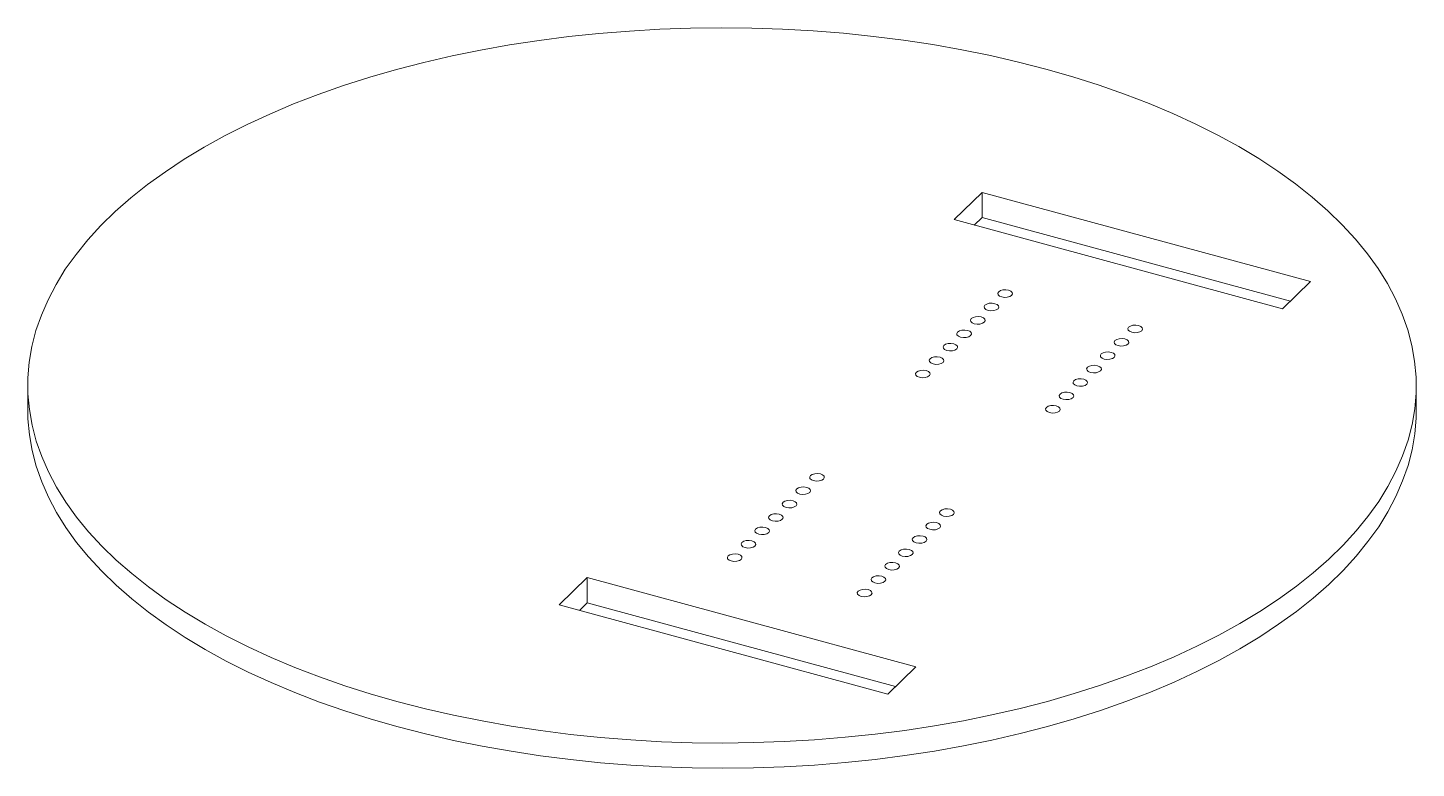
# Paper-space layout '_Trimetric' of a CAD drawing. Header units: inches. Extents: x -5.9 to 5.9, y -3.3 to 3.
import ezdxf

# ---------------------------------------------------------------- set-up
doc = ezdxf.new("R2010")
doc.units = ezdxf.units.IN
doc.header["$MEASUREMENT"] = 0

psp = doc.layouts.new('_Trimetric')

# ---------------------------------------------------------------- linework, layer by layer
at = {"color": 7, "linetype": 'Continuous', "lineweight": 15}
for p, q in [((2.212, 1.642), (1.974, 1.41)), ((5.006, 0.883), (2.212, 1.642)), ((2.212, 1.428), (2.212, 1.642)), ((2.212, 1.428), (2.145, 1.363)), ((4.835, 0.715), (2.212, 1.428)), ((1.974, 1.41), (4.768, 0.65)), ((4.768, 0.65), (5.006, 0.883)), ((-5.906, 0), (-5.906, -0.214)), ((5.906, -0.214), (5.906, 0)), ((-1.146, -1.635), (-1.384, -1.867)), ((1.649, -2.394), (-1.146, -1.635)), ((-1.146, -1.849), (-1.146, -1.635)), ((-1.384, -1.867), (1.411, -2.627)), ((-1.146, -1.849), (-1.212, -1.914)), ((1.477, -2.562), (-1.146, -1.849)), ((1.411, -2.627), (1.649, -2.394))]:
    psp.add_line(p, q, dxfattribs=at)
at = {"color": 7, "linetype": 'Continuous', "lineweight": 15, "flags": 128}
for points in [[(-2.756, -2.69), (-2.522, -2.75), (-2.284, -2.805), (-2.041, -2.854), (-1.793, -2.898), (-1.543, -2.936), (-1.289, -2.968), (-1.033, -2.995), (-0.775, -3.015), (-0.515, -3.03), (-0.254, -3.039), (0.007, -3.042), (0.268, -3.038), (0.529, -3.029), (0.788, -3.014), (1.047, -2.993), (1.303, -2.967), (1.556, -2.934), (1.807, -2.896), (2.054, -2.852), (2.296, -2.802), (2.535, -2.747), (2.768, -2.687), (2.996, -2.621), (3.219, -2.55), (3.434, -2.474), (3.644, -2.394), (3.846, -2.308), (4.04, -2.218), (4.227, -2.124), (4.405, -2.026), (4.575, -1.924), (4.735, -1.817), (4.887, -1.708), (5.029, -1.595), (5.161, -1.479), (5.283, -1.36), (5.394, -1.238), (5.495, -1.114), (5.586, -0.988), (5.665, -0.859), (5.733, -0.729), (5.79, -0.598), (5.836, -0.466), (5.87, -0.332), (5.893, -0.198), (5.904, -0.064), (5.904, 0.071), (5.892, 0.205), (5.869, 0.339), (5.834, 0.473), (5.787, 0.605), (5.73, 0.736), (5.661, 0.866), (5.581, 0.994), (5.49, 1.12), (5.389, 1.244), (5.276, 1.366), (5.154, 1.485), (5.021, 1.601), (4.879, 1.714), (4.727, 1.823), (4.566, 1.929), (4.396, 2.031), (4.217, 2.129), (4.03, 2.223), (3.835, 2.313), (3.633, 2.398), (3.423, 2.478), (3.207, 2.554), (2.984, 2.625), (2.756, 2.69), (2.522, 2.75), (2.284, 2.805), (2.041, 2.854), (1.793, 2.898), (1.543, 2.936), (1.289, 2.968), (1.033, 2.995), (0.775, 3.015), (0.515, 3.03), (0.254, 3.039), (-0.007, 3.042), (-0.268, 3.038), (-0.529, 3.029), (-0.788, 3.014), (-1.047, 2.993), (-1.303, 2.967), (-1.556, 2.934), (-1.807, 2.896), (-2.054, 2.852), (-2.296, 2.802), (-2.535, 2.747), (-2.768, 2.687), (-2.996, 2.621), (-3.219, 2.55), (-3.434, 2.474), (-3.644, 2.394), (-3.846, 2.308), (-4.04, 2.218), (-4.227, 2.124), (-4.405, 2.026), (-4.575, 1.924), (-4.735, 1.817), (-4.887, 1.708), (-5.029, 1.595), (-5.161, 1.479), (-5.283, 1.36), (-5.394, 1.238), (-5.495, 1.114), (-5.586, 0.988), (-5.665, 0.859), (-5.733, 0.729), (-5.79, 0.598), (-5.836, 0.466), (-5.87, 0.332), (-5.893, 0.198), (-5.904, 0.064), (-5.904, -0.071), (-5.892, -0.205), (-5.869, -0.339), (-5.834, -0.473), (-5.787, -0.605), (-5.73, -0.736), (-5.661, -0.866), (-5.581, -0.994), (-5.49, -1.12), (-5.389, -1.244), (-5.276, -1.366), (-5.154, -1.485), (-5.021, -1.601), (-4.879, -1.714), (-4.727, -1.823), (-4.566, -1.929), (-4.396, -2.031), (-4.217, -2.129), (-4.03, -2.223), (-3.835, -2.313), (-3.633, -2.398), (-3.423, -2.478), (-3.207, -2.554), (-2.984, -2.625), (-2.756, -2.69)], [(2.38, 0.752), (2.403, 0.749), (2.427, 0.75), (2.449, 0.756), (2.464, 0.766), (2.471, 0.778), (2.469, 0.79), (2.457, 0.801), (2.438, 0.809), (2.415, 0.813), (2.39, 0.812), (2.369, 0.806), (2.354, 0.796), (2.347, 0.784), (2.349, 0.771), (2.361, 0.76), (2.38, 0.752)], [(2.263, 0.638), (2.286, 0.635), (2.311, 0.636), (2.332, 0.642), (2.348, 0.652), (2.354, 0.664), (2.352, 0.676), (2.34, 0.687), (2.321, 0.695), (2.298, 0.699), (2.274, 0.698), (2.252, 0.692), (2.237, 0.682), (2.23, 0.67), (2.233, 0.657), (2.244, 0.646), (2.263, 0.638)], [(2.146, 0.525), (2.17, 0.521), (2.194, 0.522), (2.215, 0.528), (2.231, 0.538), (2.238, 0.55), (2.235, 0.563), (2.224, 0.574), (2.205, 0.582), (2.181, 0.585), (2.157, 0.584), (2.136, 0.578), (2.12, 0.568), (2.113, 0.556), (2.116, 0.544), (2.127, 0.532), (2.146, 0.525)], [(3.485, 0.452), (3.509, 0.448), (3.533, 0.45), (3.554, 0.456), (3.57, 0.465), (3.577, 0.477), (3.574, 0.49), (3.563, 0.501), (3.544, 0.509), (3.52, 0.512), (3.496, 0.511), (3.475, 0.505), (3.459, 0.495), (3.452, 0.483), (3.455, 0.471), (3.466, 0.46), (3.485, 0.452)], [(1.913, 0.297), (1.936, 0.293), (1.961, 0.295), (1.982, 0.301), (1.998, 0.31), (2.004, 0.322), (2.002, 0.335), (1.99, 0.346), (1.971, 0.354), (1.948, 0.357), (1.924, 0.356), (1.902, 0.35), (1.887, 0.34), (1.88, 0.328), (1.883, 0.316), (1.894, 0.305), (1.913, 0.297)], [(2.03, 0.411), (2.053, 0.407), (2.077, 0.408), (2.099, 0.414), (2.114, 0.424), (2.121, 0.436), (2.119, 0.449), (2.107, 0.46), (2.088, 0.468), (2.065, 0.471), (2.04, 0.47), (2.019, 0.464), (2.004, 0.454), (1.997, 0.442), (1.999, 0.43), (2.011, 0.419), (2.03, 0.411)], [(3.369, 0.338), (3.392, 0.334), (3.416, 0.336), (3.438, 0.342), (3.453, 0.351), (3.46, 0.363), (3.457, 0.376), (3.446, 0.387), (3.427, 0.395), (3.404, 0.399), (3.379, 0.397), (3.358, 0.391), (3.342, 0.381), (3.336, 0.369), (3.338, 0.357), (3.35, 0.346), (3.369, 0.338)], [(1.796, 0.183), (1.82, 0.179), (1.844, 0.181), (1.865, 0.187), (1.881, 0.196), (1.888, 0.208), (1.885, 0.221), (1.874, 0.232), (1.855, 0.24), (1.831, 0.243), (1.807, 0.242), (1.786, 0.236), (1.77, 0.226), (1.763, 0.214), (1.766, 0.202), (1.777, 0.191), (1.796, 0.183)], [(3.252, 0.224), (3.275, 0.221), (3.3, 0.222), (3.321, 0.228), (3.336, 0.238), (3.343, 0.25), (3.341, 0.262), (3.329, 0.273), (3.31, 0.281), (3.287, 0.285), (3.263, 0.283), (3.241, 0.277), (3.226, 0.268), (3.219, 0.256), (3.221, 0.243), (3.233, 0.232), (3.252, 0.224)], [(1.68, 0.069), (1.703, 0.065), (1.727, 0.067), (1.749, 0.073), (1.764, 0.083), (1.771, 0.095), (1.769, 0.107), (1.757, 0.118), (1.738, 0.126), (1.715, 0.13), (1.69, 0.128), (1.669, 0.122), (1.654, 0.113), (1.647, 0.101), (1.649, 0.088), (1.661, 0.077), (1.68, 0.069)], [(3.135, 0.11), (3.159, 0.107), (3.183, 0.108), (3.204, 0.114), (3.22, 0.124), (3.227, 0.136), (3.224, 0.148), (3.213, 0.159), (3.194, 0.167), (3.17, 0.171), (3.146, 0.169), (3.125, 0.163), (3.109, 0.154), (3.102, 0.142), (3.105, 0.129), (3.116, 0.118), (3.135, 0.11)], [(3.019, -0.004), (3.042, -0.007), (3.066, -0.006), (3.088, 0), (3.103, 0.01), (3.11, 0.022), (3.107, 0.034), (3.096, 0.045), (3.077, 0.053), (3.054, 0.057), (3.029, 0.056), (3.008, 0.05), (2.992, 0.04), (2.986, 0.028), (2.988, 0.015), (3, 0.004), (3.019, -0.004)], [(2.902, -0.118), (2.925, -0.121), (2.95, -0.12), (2.971, -0.114), (2.986, -0.104), (2.993, -0.092), (2.991, -0.08), (2.979, -0.068), (2.96, -0.061), (2.937, -0.057), (2.913, -0.058), (2.891, -0.064), (2.876, -0.074), (2.869, -0.086), (2.871, -0.099), (2.883, -0.11), (2.902, -0.118)], [(-5.906, -0.214), (-5.904, -0.285), (-5.892, -0.42), (-5.869, -0.554), (-5.834, -0.687), (-5.787, -0.819), (-5.73, -0.951), (-5.661, -1.08), (-5.581, -1.209), (-5.49, -1.335), (-5.389, -1.459), (-5.276, -1.58), (-5.154, -1.699), (-5.021, -1.815), (-4.879, -1.928), (-4.727, -2.037), (-4.566, -2.143), (-4.396, -2.245), (-4.217, -2.344), (-4.03, -2.438), (-3.835, -2.527), (-3.633, -2.612), (-3.423, -2.693), (-3.207, -2.768), (-2.984, -2.839), (-2.756, -2.904)], [(-2.756, -2.904), (-2.522, -2.964), (-2.284, -3.019), (-2.041, -3.069), (-1.793, -3.112), (-1.543, -3.15), (-1.289, -3.183), (-1.033, -3.209), (-0.775, -3.23), (-0.515, -3.244), (-0.254, -3.253), (0.007, -3.256), (0.268, -3.253), (0.529, -3.244), (0.788, -3.229), (1.047, -3.208), (1.303, -3.181), (1.556, -3.148), (1.807, -3.11), (2.054, -3.066), (2.296, -3.016), (2.535, -2.961), (2.768, -2.901), (2.996, -2.835), (3.219, -2.764), (3.434, -2.689), (3.644, -2.608), (3.846, -2.523), (4.04, -2.433), (4.227, -2.339), (4.405, -2.24), (4.575, -2.138), (4.735, -2.032), (4.887, -1.922), (5.029, -1.809), (5.161, -1.693), (5.283, -1.574), (5.394, -1.452), (5.495, -1.328), (5.586, -1.202), (5.665, -1.074), (5.733, -0.944), (5.79, -0.812), (5.836, -0.68), (5.87, -0.547), (5.893, -0.412), (5.904, -0.278), (5.906, -0.214)], [(2.785, -0.231), (2.809, -0.235), (2.833, -0.234), (2.854, -0.228), (2.87, -0.218), (2.877, -0.206), (2.874, -0.193), (2.863, -0.182), (2.844, -0.174), (2.82, -0.171), (2.796, -0.172), (2.774, -0.178), (2.759, -0.188), (2.752, -0.2), (2.755, -0.212), (2.766, -0.223), (2.785, -0.231)], [(0.779, -0.81), (0.802, -0.814), (0.827, -0.812), (0.848, -0.806), (0.863, -0.797), (0.87, -0.785), (0.868, -0.772), (0.856, -0.761), (0.837, -0.753), (0.814, -0.75), (0.79, -0.751), (0.768, -0.757), (0.753, -0.767), (0.746, -0.779), (0.748, -0.791), (0.76, -0.802), (0.779, -0.81)], [(0.662, -0.924), (0.686, -0.928), (0.71, -0.926), (0.731, -0.92), (0.747, -0.911), (0.754, -0.898), (0.751, -0.886), (0.74, -0.875), (0.721, -0.867), (0.697, -0.863), (0.673, -0.865), (0.652, -0.871), (0.636, -0.88), (0.629, -0.892), (0.632, -0.905), (0.643, -0.916), (0.662, -0.924)], [(0.546, -1.038), (0.569, -1.041), (0.593, -1.04), (0.615, -1.034), (0.63, -1.024), (0.637, -1.012), (0.635, -1), (0.623, -0.989), (0.604, -0.981), (0.581, -0.977), (0.556, -0.979), (0.535, -0.985), (0.52, -0.994), (0.513, -1.006), (0.515, -1.019), (0.527, -1.03), (0.546, -1.038)], [(1.885, -1.111), (1.908, -1.114), (1.932, -1.113), (1.954, -1.107), (1.969, -1.097), (1.976, -1.085), (1.973, -1.073), (1.962, -1.062), (1.943, -1.054), (1.919, -1.05), (1.895, -1.051), (1.874, -1.057), (1.858, -1.067), (1.851, -1.079), (1.854, -1.092), (1.866, -1.103), (1.885, -1.111)], [(0.429, -1.152), (0.452, -1.155), (0.477, -1.154), (0.498, -1.148), (0.513, -1.138), (0.52, -1.126), (0.518, -1.114), (0.506, -1.103), (0.487, -1.095), (0.464, -1.091), (0.44, -1.092), (0.418, -1.098), (0.403, -1.108), (0.396, -1.12), (0.398, -1.133), (0.41, -1.144), (0.429, -1.152)], [(1.768, -1.224), (1.791, -1.228), (1.815, -1.227), (1.837, -1.221), (1.852, -1.211), (1.859, -1.199), (1.857, -1.186), (1.845, -1.175), (1.826, -1.167), (1.803, -1.164), (1.779, -1.165), (1.757, -1.171), (1.742, -1.181), (1.735, -1.193), (1.737, -1.205), (1.749, -1.216), (1.768, -1.224)], [(0.312, -1.266), (0.336, -1.269), (0.36, -1.268), (0.381, -1.262), (0.397, -1.252), (0.404, -1.24), (0.401, -1.228), (0.39, -1.217), (0.371, -1.209), (0.347, -1.205), (0.323, -1.206), (0.302, -1.212), (0.286, -1.222), (0.279, -1.234), (0.282, -1.247), (0.293, -1.258), (0.312, -1.266)], [(1.651, -1.338), (1.675, -1.342), (1.699, -1.341), (1.72, -1.335), (1.736, -1.325), (1.743, -1.313), (1.74, -1.3), (1.728, -1.289), (1.71, -1.281), (1.686, -1.278), (1.662, -1.279), (1.64, -1.285), (1.625, -1.295), (1.618, -1.307), (1.621, -1.319), (1.632, -1.33), (1.651, -1.338)], [(0.196, -1.379), (0.219, -1.383), (0.243, -1.382), (0.265, -1.376), (0.28, -1.366), (0.287, -1.354), (0.285, -1.341), (0.273, -1.33), (0.254, -1.323), (0.231, -1.319), (0.206, -1.32), (0.185, -1.326), (0.17, -1.336), (0.163, -1.348), (0.165, -1.36), (0.177, -1.372), (0.196, -1.379)], [(1.534, -1.452), (1.558, -1.456), (1.582, -1.454), (1.604, -1.448), (1.619, -1.439), (1.626, -1.427), (1.623, -1.414), (1.612, -1.403), (1.593, -1.395), (1.569, -1.392), (1.545, -1.393), (1.524, -1.399), (1.508, -1.409), (1.501, -1.421), (1.504, -1.433), (1.516, -1.444), (1.534, -1.452)], [(0.079, -1.493), (0.102, -1.497), (0.127, -1.496), (0.148, -1.49), (0.163, -1.48), (0.17, -1.468), (0.168, -1.455), (0.156, -1.444), (0.137, -1.436), (0.114, -1.433), (0.09, -1.434), (0.068, -1.44), (0.053, -1.45), (0.046, -1.462), (0.048, -1.474), (0.06, -1.485), (0.079, -1.493)], [(1.418, -1.566), (1.441, -1.57), (1.465, -1.568), (1.487, -1.562), (1.502, -1.553), (1.509, -1.541), (1.507, -1.528), (1.495, -1.517), (1.476, -1.509), (1.453, -1.506), (1.429, -1.507), (1.407, -1.513), (1.392, -1.523), (1.385, -1.535), (1.387, -1.547), (1.399, -1.558), (1.418, -1.566)], [(1.301, -1.68), (1.325, -1.684), (1.349, -1.682), (1.37, -1.676), (1.386, -1.666), (1.393, -1.654), (1.39, -1.642), (1.378, -1.631), (1.359, -1.623), (1.336, -1.619), (1.312, -1.621), (1.29, -1.627), (1.275, -1.636), (1.268, -1.648), (1.271, -1.661), (1.282, -1.672), (1.301, -1.68)], [(1.184, -1.794), (1.208, -1.797), (1.232, -1.796), (1.254, -1.79), (1.269, -1.78), (1.276, -1.768), (1.273, -1.756), (1.262, -1.745), (1.243, -1.737), (1.219, -1.733), (1.195, -1.735), (1.174, -1.741), (1.158, -1.75), (1.151, -1.762), (1.154, -1.775), (1.166, -1.786), (1.184, -1.794)]]:
    psp.add_lwpolyline(points, dxfattribs=at)

doc.saveas('drawing.dxf')
